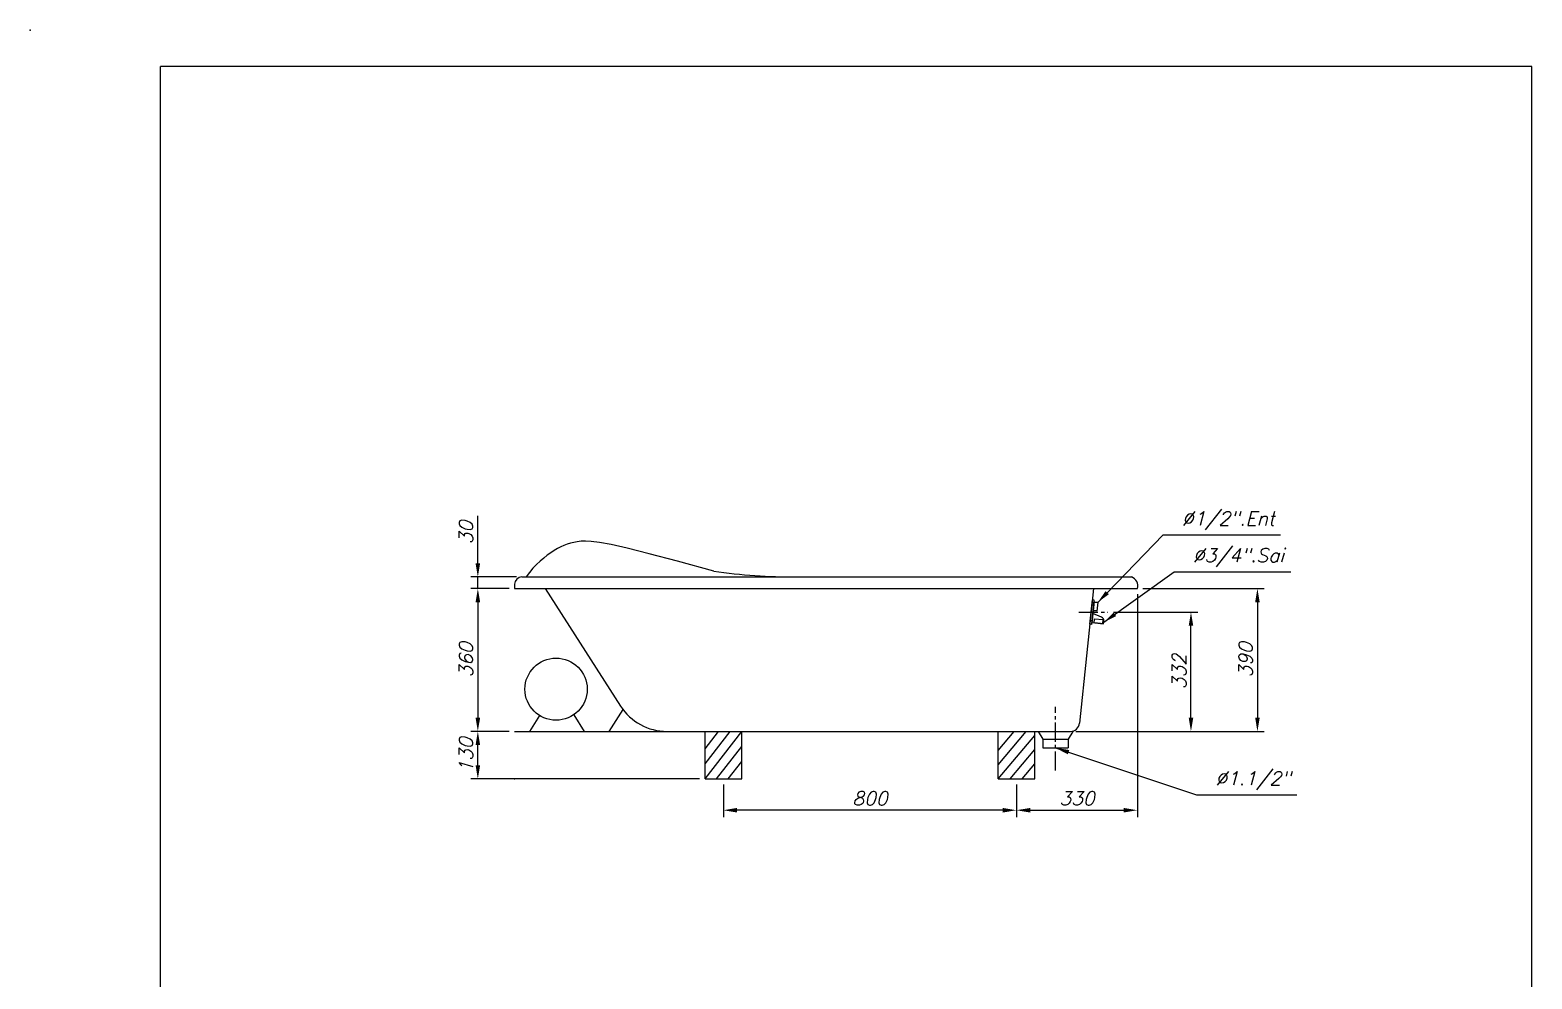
# Model space of a CAD drawing. Extents: x -5391 to -1191, y -1050 to 4890.
# Drawn here: x -5391 to -1291, y 2298 to 4890 of the extents above; entities that cross this region are included whole.
import ezdxf

# ---------------------------------------------------------------- set-up
doc = ezdxf.new("R2010")
doc.units = 0
doc.header["$LTSCALE"] = 70
doc.header["$MEASUREMENT"] = 0
doc.linetypes.add('CENTER2', pattern=[1.125, 0.75, -0.125, 0.125, -0.125])
doc.linetypes.add('DASHED', pattern=[0.75, 0.5, -0.25])
doc.layers.get('DEFPOINTS').update_dxf_attribs({"linetype": 'CONTINUOUS'})
for name, color, linetype in [('CENTRO', 1, 'CENTER2'), ('ESTREITA', 1, 'CONTINUOUS'), ('LARGA', 7, 'CONTINUOUS'), ('RAHMEN07', 5, 'CONTINUOUS'), ('TRACEJADA', 3, 'DASHED')]:
    doc.layers.add(name, color=color, linetype=linetype)
doc.styles.add('FABIO', font='romans.shx', dxfattribs={"oblique": 15})
doc.dimstyles.new('FABIO_AGUIAR', dxfattribs={"dimscale": 15, "dimtxt": 2.5, "dimasz": 2.5, "dimexe": 1.25, "dimexo": 1, "dimgap": 0.9, "dimtad": 1, "dimtxsty": 'FABIO', "dimcen": 2.5, "dimclrt": 3, "dimazin": 3, "dimtfac": 1, "dimtmove": 0, "dimatfit": 3, "dimtolj": 1, "dimtzin": 0})

# ---------------------------------------------------------------- blocks, each defined once
blk = doc.blocks.new('*D8')
at = {"layer": 'DEFPOINTS', "color": 0}
for p in [(-3497.9, 2844.1), (-2697.9, 2844.1), (-3497.9, 2758.7)]:
    blk.add_point(p, dxfattribs=at)
at = {"layer": 'ESTREITA', "color": 0}
for p, q in [((-3497.9, 2829.1), (-3497.9, 2739.9)), ((-2697.9, 2829.1), (-2697.9, 2739.9)), ((-2735.4, 2758.7), (-3460.4, 2758.7))]:
    blk.add_line(p, q, dxfattribs=at)
for points in [[(-3460.4, 2764.9), (-3460.4, 2752.4), (-3497.9, 2758.7)], [(-2735.4, 2764.9), (-2735.4, 2752.4), (-2697.9, 2758.7)]]:
    blk.add_solid(points, dxfattribs=at)
at = {"layer": 'ESTREITA', "color": 3, "insert": (-3097.9, 2790.9), "char_height": 37.5, "attachment_point": 5, "style": 'FABIO'}
blk.add_mtext('\\A1;800', dxfattribs=at)
blk = doc.blocks.new('*D9')
at = {"layer": 'DEFPOINTS', "color": 0}
for p in [(-2367.9, 3364.1), (-2697.9, 2844.1), (-2367.9, 2758.7)]:
    blk.add_point(p, dxfattribs=at)
at = {"layer": 'ESTREITA', "color": 0}
for p, q in [((-2367.9, 3349.1), (-2367.9, 2739.9)), ((-2697.9, 2829.1), (-2697.9, 2739.9)), ((-2660.4, 2758.7), (-2405.4, 2758.7))]:
    blk.add_line(p, q, dxfattribs=at)
for points in [[(-2660.4, 2764.9), (-2660.4, 2752.4), (-2697.9, 2758.7)], [(-2405.4, 2764.9), (-2405.4, 2752.4), (-2367.9, 2758.7)]]:
    blk.add_solid(points, dxfattribs=at)
at = {"layer": 'ESTREITA', "color": 3, "insert": (-2532.9, 2790.9), "char_height": 37.5, "attachment_point": 5, "style": 'FABIO'}
blk.add_mtext('\\A1;330', dxfattribs=at)
blk = doc.blocks.new('*D10')
at = {"layer": 'DEFPOINTS', "color": 0}
for p in [(-2448.1, 3299.9), (-2221.6, 3299.9), (-2544, 2974.1)]:
    blk.add_point(p, dxfattribs=at)
at = {"layer": 'ESTREITA', "color": 0}
for p, q in [((-2433.1, 3299.9), (-2202.8, 3299.9)), ((-2221.6, 3011.6), (-2221.6, 3262.4)), ((-2529, 2974.1), (-2202.8, 2974.1))]:
    blk.add_line(p, q, dxfattribs=at)
for points in [[(-2227.8, 3262.4), (-2215.3, 3262.4), (-2221.6, 3299.9)], [(-2227.8, 3011.6), (-2215.3, 3011.6), (-2221.6, 2974.1)]]:
    blk.add_solid(points, dxfattribs=at)
at = {"layer": 'ESTREITA', "color": 3, "insert": (-2253.8, 3137), "char_height": 37.5, "attachment_point": 5, "rotation": 90, "style": 'FABIO'}
blk.add_mtext('\\A1;332', dxfattribs=at)
blk = doc.blocks.new('*D11')
at = {"layer": 'DEFPOINTS', "color": 0}
for p in [(-4168.3, 3395.8), (-4067.9, 3364.1), (-4047.9, 3395.8)]:
    blk.add_point(p, dxfattribs=at)
at = {"layer": 'ESTREITA', "color": 0}
for p, q in [((-4168.3, 3433.3), (-4168.3, 3563)), ((-4062.9, 3395.8), (-4187, 3395.8)), ((-4082.9, 3364.1), (-4187, 3364.1)), ((-4168.3, 3364.1), (-4168.3, 3395.8)), ((-4168.3, 3326.6), (-4168.3, 3289.1))]:
    blk.add_line(p, q, dxfattribs=at)
for points in [[(-4174.5, 3433.3), (-4162, 3433.3), (-4168.3, 3395.8)], [(-4174.5, 3326.6), (-4162, 3326.6), (-4168.3, 3364.1)]]:
    blk.add_solid(points, dxfattribs=at)
at = {"layer": 'ESTREITA', "color": 3, "insert": (-4200.5, 3516.9), "char_height": 37.5, "attachment_point": 5, "rotation": 90, "style": 'FABIO'}
blk.add_mtext('\\A1;30', dxfattribs=at)
blk = doc.blocks.new('*D12')
at = {"layer": 'DEFPOINTS', "color": 0}
for p in [(-4067.9, 3364.1), (-4168.3, 2974.1), (-4067.9, 2974.1)]:
    blk.add_point(p, dxfattribs=at)
at = {"layer": 'ESTREITA', "color": 0}
for p, q in [((-4082.9, 3364.1), (-4187, 3364.1)), ((-4168.3, 3326.6), (-4168.3, 3011.6)), ((-4082.9, 2974.1), (-4187, 2974.1))]:
    blk.add_line(p, q, dxfattribs=at)
for points in [[(-4174.5, 3326.6), (-4162, 3326.6), (-4168.3, 3364.1)], [(-4174.5, 3011.6), (-4162, 3011.6), (-4168.3, 2974.1)]]:
    blk.add_solid(points, dxfattribs=at)
at = {"layer": 'ESTREITA', "color": 3, "insert": (-4200.5, 3169.1), "char_height": 37.5, "attachment_point": 5, "rotation": 90, "style": 'FABIO'}
blk.add_mtext('\\A1;360', dxfattribs=at)
blk = doc.blocks.new('*D13')
at = {"layer": 'DEFPOINTS', "color": 0}
for p in [(-4168.3, 2974.1), (-4067.9, 2974.1), (-3547.9, 2844.1)]:
    blk.add_point(p, dxfattribs=at)
at = {"layer": 'ESTREITA', "color": 0}
for p, q in [((-4082.9, 2974.1), (-4187, 2974.1)), ((-4168.3, 2881.6), (-4168.3, 2936.6)), ((-3562.9, 2844.1), (-4187, 2844.1))]:
    blk.add_line(p, q, dxfattribs=at)
for points in [[(-4174.5, 2936.6), (-4162, 2936.6), (-4168.3, 2974.1)], [(-4174.5, 2881.6), (-4162, 2881.6), (-4168.3, 2844.1)]]:
    blk.add_solid(points, dxfattribs=at)
at = {"layer": 'ESTREITA', "color": 3, "insert": (-4200.5, 2909.1), "char_height": 37.5, "attachment_point": 5, "rotation": 90, "style": 'FABIO'}
blk.add_mtext('\\A1;130', dxfattribs=at)
blk = doc.blocks.new('*D14')
at = {"layer": 'DEFPOINTS', "color": 0}
for p in [(-2367.9, 3364.1), (-2550.8, 2974.1), (-2040.2, 2974.1)]:
    blk.add_point(p, dxfattribs=at)
at = {"layer": 'ESTREITA', "color": 0}
for p, q in [((-2352.9, 3364.1), (-2021.4, 3364.1)), ((-2040.2, 3326.6), (-2040.2, 3011.6)), ((-2535.8, 2974.1), (-2021.4, 2974.1))]:
    blk.add_line(p, q, dxfattribs=at)
for points in [[(-2046.4, 3326.6), (-2033.9, 3326.6), (-2040.2, 3364.1)], [(-2046.4, 3011.6), (-2033.9, 3011.6), (-2040.2, 2974.1)]]:
    blk.add_solid(points, dxfattribs=at)
at = {"layer": 'ESTREITA', "color": 3, "insert": (-2072.4, 3169.1), "char_height": 37.5, "attachment_point": 5, "rotation": 90, "style": 'FABIO'}
blk.add_mtext('\\A1;390', dxfattribs=at)

msp = doc.modelspace()

# ---------------------------------------------------------------- linework, layer by layer
at = {"layer": 'CENTRO'}
for p, q in [((-2527.877, 3299.896), (-2448.135, 3299.922)), ((-2591.388, 2866.903), (-2591.388, 3040.681))]:
    msp.add_line(p, q, dxfattribs=at)
at = {"layer": 'ESTREITA'}
for p, q in [((-2486.166, 3327.22), (-2476.221, 3326.174)), ((-2478.625, 3303.3), (-2488.57, 3304.346)), ((-3547.927, 2926.063), (-3511.009, 2974.057)), ((-3547.927, 2885.06), (-3479.468, 2974.057)), ((-3547.927, 2844.057), (-3447.927, 2974.057)), ((-2747.927, 2921.832), (-2704.096, 2974.057)), ((-2747.927, 2882.944), (-2671.457, 2974.057)), ((-2747.927, 2844.057), (-2647.927, 2963.204)), ((-3516.387, 2844.057), (-3447.927, 2933.054)), ((-2715.289, 2844.057), (-2647.927, 2924.316)), ((-3484.846, 2844.057), (-3447.927, 2892.051)), ((-2682.651, 2844.057), (-2647.927, 2885.429))]:
    msp.add_line(p, q, dxfattribs=at)
at = {"layer": 'LARGA'}
for p, q in [((-4067.927, 3375.807), (-4067.927, 3364.057)), ((-4067.927, 3364.057), (-2663.373, 3364.057)), ((-4047.927, 3395.807), (-2384.127, 3395.807)), ((-3984.312, 3364.057), (-3778.652, 3043.125)), ((-3861.623, 3364.057), (-2367.927, 3364.057)), ((-2487.322, 3364.057), (-2525.959, 2996.443)), ((-2497.567, 3266.579), (-2490.564, 3333.212)), ((-2492.594, 3266.056), (-2485.591, 3332.689)), ((-2485.957, 3329.209), (-2492.228, 3269.537)), ((-2491.665, 3322.731), (-2486.693, 3322.208)), ((-2485.591, 3332.689), (-2490.564, 3333.212)), ((-2485.957, 3329.209), (-2486.061, 3328.214)), ((-2486.061, 3328.214), (-2476.116, 3327.169)), ((-2476.116, 3327.169), (-2478.729, 3302.306)), ((-2489.093, 3299.373), (-2494.065, 3299.896)), ((-2489.406, 3296.389), (-2492.019, 3271.526)), ((-2465.376, 3286.014), (-2489.406, 3296.389)), ((-2478.729, 3302.306), (-2488.674, 3303.351)), ((-2492.594, 3266.056), (-2497.567, 3266.579)), ((-2496.465, 3277.06), (-2491.493, 3276.538)), ((-2492.228, 3269.537), (-2492.019, 3271.526)), ((-2492.019, 3271.526), (-2460.195, 3268.181)), ((-2460.195, 3268.181), (-2485.058, 3270.795)), ((-2460.195, 3268.181), (-2461.189, 3268.286)), ((-2460.195, 3268.181), (-2459.395, 3275.788)), ((-3999.576, 3017.082), (-4026.975, 2974.057)), ((-3906.554, 3019.371), (-3877.696, 2974.057)), ((-3772.213, 3033.863), (-3810.95, 2974.057)), ((-4067.927, 2974.057), (-2550.822, 2974.057)), ((-3547.927, 2844.057), (-3547.927, 2974.057)), ((-3447.927, 2844.057), (-3447.927, 2974.057)), ((-2747.927, 2844.057), (-2747.927, 2974.057)), ((-2647.927, 2844.057), (-2647.927, 2974.057)), ((-2638.819, 2974.057), (-2626.388, 2952.526)), ((-2626.388, 2952.526), (-2556.388, 2952.526)), ((-2626.388, 2952.526), (-2626.388, 2929.057)), ((-2543.958, 2974.057), (-2556.388, 2952.526)), ((-2556.388, 2952.526), (-2556.388, 2929.057)), ((-2626.388, 2929.057), (-2556.388, 2929.057)), ((-3547.927, 2844.057), (-3447.927, 2844.057)), ((-2747.927, 2844.057), (-2647.927, 2844.057))]:
    msp.add_line(p, q, dxfattribs=at)
msp.add_lwpolyline([(-3524.514, 3411.823), (-3623.314, 3438.904), (-3701.035, 3459.407), (-3760.562, 3474.204), (-3804.78, 3484.17), (-3836.573, 3490.18), (-3858.828, 3493.108), (-3874.427, 3493.827), (-3886.256, 3493.212), (-3896.748, 3491.986), (-3906.522, 3490.269), (-3915.747, 3488.03), (-3924.592, 3485.238), (-3933.225, 3481.862), (-3941.813, 3477.872), (-3950.525, 3473.235), (-3959.529, 3467.922), (-3968.943, 3461.898), (-3978.679, 3455.118), (-3988.602, 3447.532), (-3998.573, 3439.091), (-4008.456, 3429.747), (-4018.113, 3419.451), (-4027.407, 3408.154), (-4036.201, 3395.807)], dxfattribs=at)
msp.add_circle((-3954.815, 3089.341), 85, dxfattribs=at)
for centre, radius, start, end in [((-3298.691, 4995.807), 1600, 261.886224, 270), ((-4047.927, 3375.807), 20, 90, 180), ((-2392.18, 3371.69), 25.425, 342.528352, 71.53573), ((-2469.34, 3276.833), 10, 354, 66.645975), ((-3652.358, 3124.057), 150, 212.652681, 270), ((-2550.822, 2999.057), 25, 270, 354)]:
    msp.add_arc(centre, radius, start, end, dxfattribs=at)
for p in [(-5390.732, 4889.896), (-4067.927, 2844.057)]:
    msp.add_point(p, dxfattribs=at)
at = {"layer": 'RAHMEN07'}
for p, q in [((-1290.732, 4789.896), (-5034.732, 4789.896)), ((-5034.732, 49.896), (-5034.732, 4789.896)), ((-1290.732, 49.896), (-1290.732, 4789.896))]:
    msp.add_line(p, q, dxfattribs=at)
at = {"layer": 'TRACEJADA'}
for p, q in [((-2486.002, 3280.949), (-2487.047, 3271.004)), ((-2461.138, 3278.336), (-2486.002, 3280.949)), ((-2462.184, 3268.391), (-2461.138, 3278.336))]:
    msp.add_line(p, q, dxfattribs=at)

# ---------------------------------------------------------------- texts
at = {"layer": 'ESTREITA', "color": 3, "char_height": 37.5, "attachment_point": 7, "style": 'FABIO'}
for s, insert in [('%%C1/2".Ent', (-2246.631, 3524.327)), ('%%C3/4".Sai', (-2216.714, 3423.488)), ('%%C1.1/2"', (-2155.108, 2814.626))]:
    msp.add_mtext(s, dxfattribs=dict(at, insert=insert))

# ---------------------------------------------------------------- dimensions: what is measured, and where the dimension line sits
at = {"layer": 'ESTREITA'}
for base, p1, p2, text, picture, middle in [((-4168.293, 3395.807), (-4067.927, 3364.057), (-4047.927, 3395.807), '30', '*D11', (-4200.543, 3516.881)), ((-4168.293, 2974.057), (-4067.927, 3364.057), (-4067.927, 2974.057), '360', '*D12', (-4200.543, 3169.057)), ((-2221.568, 3299.922), (-2543.958, 2974.057), (-2448.135, 3299.922), '332', '*D10', (-2253.818, 3136.989))]:
    dim = msp.add_linear_dim(base=base, p1=p1, p2=p2, angle=90, text=text, dimstyle='FABIO_AGUIAR', dxfattribs=at)
    dim.commit()
    dim.dimension.update_dxf_attribs({"geometry": picture, "text_midpoint": middle})
for base, p2, picture, middle in [((-2367.927, 2758.666), (-2367.927, 3364.057), '*D9', (-2532.927, 2790.916)), ((-3497.927, 2758.666), (-3497.927, 2844.057), '*D8', (-3097.927, 2790.916))]:
    dim = msp.add_linear_dim(base=base, p1=(-2697.927, 2844.057), p2=p2, dimstyle='FABIO_AGUIAR', dxfattribs=at)
    dim.commit()
    dim.dimension.update_dxf_attribs({"geometry": picture, "text_midpoint": middle})
for base, p1, p2, picture, middle in [((-2040.15, 2974.057), (-2367.927, 3364.057), (-2550.822, 2974.057), '*D14', (-2072.4, 3169.057)), ((-4168.293, 2974.057), (-3547.927, 2844.057), (-4067.927, 2974.057), '*D13', (-4200.543, 2909.057))]:
    dim = msp.add_linear_dim(base=base, p1=p1, p2=p2, angle=90, dimstyle='FABIO_AGUIAR', dxfattribs=at)
    dim.commit()
    dim.dimension.update_dxf_attribs({"geometry": picture, "text_midpoint": middle})

# ---------------------------------------------------------------- leaders
at = {"layer": 'ESTREITA', "annotation_type": 0, "has_hookline": 1, "hookline_direction": 0}
for points, text_width in [([(-2476.221, 3326.174), (-2297.631, 3510.827), (-2260.131, 3510.827)], 269.84), ([(-2459.795, 3271.985), (-2267.714, 3409.988), (-2230.214, 3409.988)], 267.354), ([(-2591.388, 2929.057), (-2206.108, 2801.126), (-2168.608, 2801.126)], 222.839)]:
    msp.add_leader(points, dimstyle='FABIO_AGUIAR', override={"dimgap": 0.9, "dimtad": 1}, dxfattribs=dict(at, text_width=text_width))

doc.saveas('drawing.dxf')
